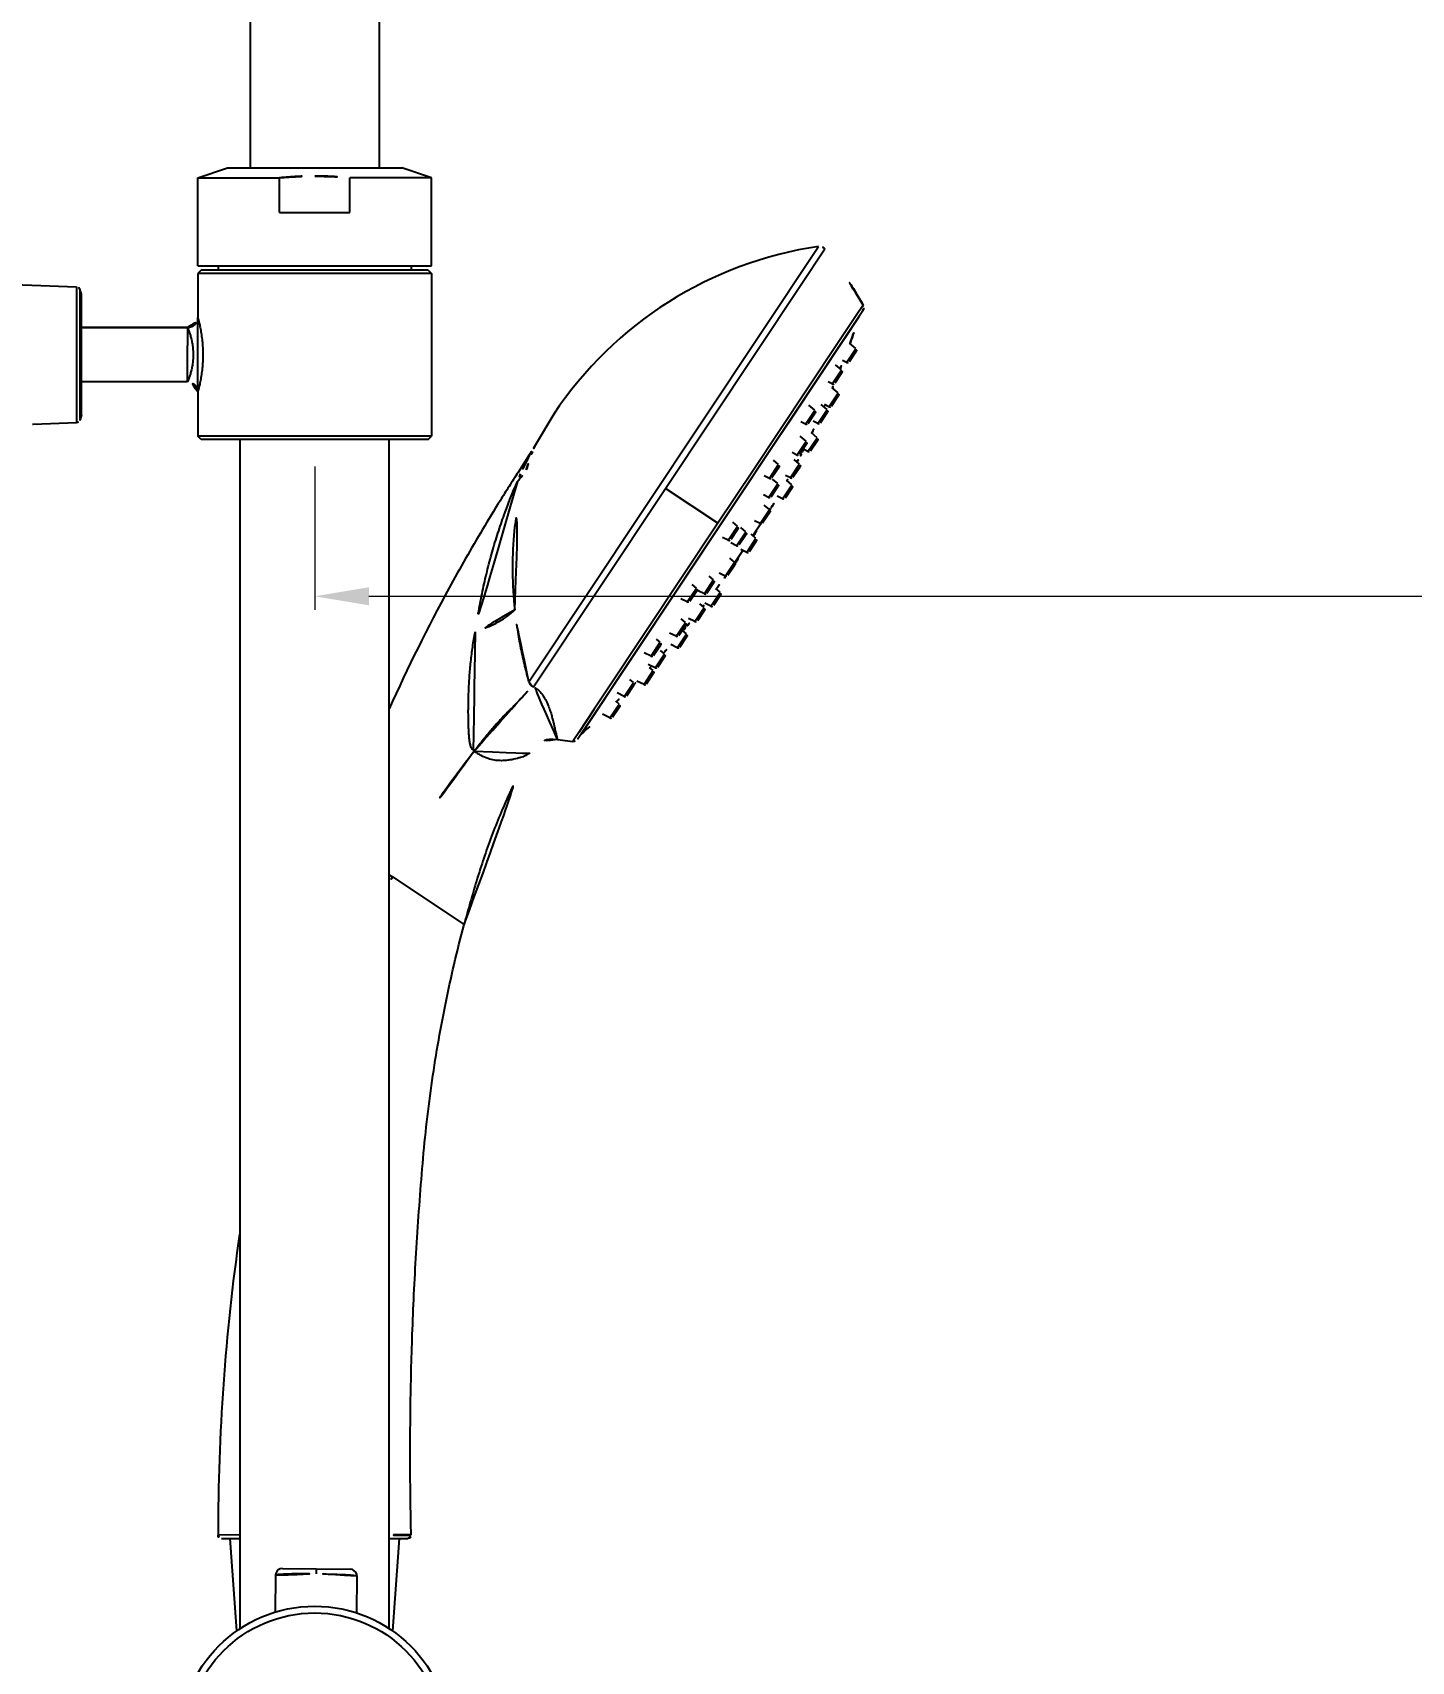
# Model space of a CAD drawing. Extents: x 16296660632 to 16296678915, y -37409619871 to -37409615350.
# Drawn here: x 16296676875.6 to 16296677079.1, y -37409617356.1 to -37409617115.7 of the extents above; entities that cross this region are included whole.
import ezdxf

# ---------------------------------------------------------------- set-up
doc = ezdxf.new("R2010")
doc.units = 0
doc.header["$LTSCALE"] = 10
doc.header["$MEASUREMENT"] = 0
doc.header["$PDMODE"] = 3
doc.header["$PDSIZE"] = -10
doc.layers.get('0').update_dxf_attribs({"linetype": 'CONTINUOUS'})
doc.layers.get('DEFPOINTS').update_dxf_attribs({"linetype": 'CONTINUOUS'})
doc.styles.add('Daelim Dimension', font='')
doc.styles.get('Daelim Dimension').set_extended_font_data('나눔고딕')
doc.dimstyles.new('DEFAULT', dxfattribs={"dimscale": 2, "dimtxt": 2, "dimasz": 2, "dimexe": 0, "dimexo": 2, "dimgap": 1, "dimtad": 1, "dimdec": 1, "dimzin": 9, "dimdsep": 46, "dimtxsty": 'Daelim Dimension', "dimcen": 0.5, "dimclrd": 252, "dimclre": 252, "dimclrt": 3, "dimadec": 1, "dimazin": 0, "dimtfac": 1, "dimtdec": 1, "dimtix": 1, "dimtmove": 0, "dimatfit": 3, "dimfxl": 1, "dimtolj": 1, "dimtzin": 1, "dimlwd": 9, "dimlwe": 9, "dimarcsym": 0})

# ---------------------------------------------------------------- blocks, each defined once
blk = doc.blocks.new('*D1')
at = {"color": 5, "lineweight": 9, "ltscale": 0.5, "transparency": 16777216}
for p, q in [((16296677317.2698, -37409616999.500816), (16296677317.2698, -37409617200.901451)), ((16296676917.2698, -37409617179.750816), (16296676917.2698, -37409617200.901451)), ((16296676925.2698, -37409617198.901451), (16296677309.2698, -37409617198.901451))]:
    blk.add_line(p, q, dxfattribs=at)
at = {"color": 5, "ltscale": 0.5, "transparency": 16777216}
for points in [[(16296676925.2698, -37409617197.568123), (16296676925.2698, -37409617200.234787), (16296676917.2698, -37409617198.901451)], [(16296677309.2698, -37409617197.568123), (16296677309.2698, -37409617200.234787), (16296677317.2698, -37409617198.901451)]]:
    blk.add_solid(points, dxfattribs=at)
at = {"layer": 'DEFPOINTS', "color": 0, "ltscale": 0.5, "transparency": 16777216}
for p in [(16296677317.2698, -37409616995.500816), (16296676917.2698, -37409617175.750816), (16296677317.2698, -37409617198.901451)]:
    blk.add_point(p, dxfattribs=at)
at = {"color": 7, "ltscale": 0.5, "transparency": 16777216, "insert": (16296677117.2698, -37409617186.085999), "char_height": 20, "attachment_point": 5, "style": 'Daelim Dimension'}
blk.add_mtext('\\A1;400', dxfattribs=at)
blk = doc.blocks.new('*D2')
at = {"color": 5, "lineweight": 9, "ltscale": 0.5, "transparency": 16777216}
for p, q in [((16296676833.90573, -37409617163.25082), (16296676764.92757, -37409617163.25082)), ((16296676766.92757, -37409618026.25082), (16296676766.92757, -37409617171.25082)), ((16296676881.67395, -37409618034.25082), (16296676764.92757, -37409618034.25082))]:
    blk.add_line(p, q, dxfattribs=at)
at = {"color": 5, "ltscale": 0.5, "transparency": 16777216}
for points in [[(16296676765.59424, -37409617171.25082), (16296676768.26091, -37409617171.25082), (16296676766.92757, -37409617163.25082)], [(16296676765.59424, -37409618026.25082), (16296676768.26091, -37409618026.25082), (16296676766.92757, -37409618034.25082)]]:
    blk.add_solid(points, dxfattribs=at)
at = {"layer": 'DEFPOINTS', "color": 0, "ltscale": 0.5, "transparency": 16777216}
for p in [(16296676766.92757, -37409617163.25082), (16296676837.90573, -37409617163.25082), (16296676885.67395, -37409618034.25082)]:
    blk.add_point(p, dxfattribs=at)
at = {"color": 7, "ltscale": 0.5, "transparency": 16777216, "insert": (16296676754.0406, -37409617598.75082), "char_height": 20, "attachment_point": 5, "rotation": 90, "style": 'Daelim Dimension'}
blk.add_mtext('\\A1;871', dxfattribs=at)
blk = doc.blocks.new('*D4')
at = {"color": 5, "lineweight": 9, "ltscale": 0.5, "transparency": 16777216}
for p, q in [((16296676942.2698, -37409616887.95082), (16296676764.92757, -37409616887.95082)), ((16296676766.92757, -37409617155.25082), (16296676766.92757, -37409616895.95082)), ((16296676812.38121, -37409617163.25082), (16296676764.92757, -37409617163.25082))]:
    blk.add_line(p, q, dxfattribs=at)
at = {"color": 5, "ltscale": 0.5, "transparency": 16777216}
for points in [[(16296676765.59424, -37409616895.95082), (16296676768.26091, -37409616895.95082), (16296676766.92757, -37409616887.95082)], [(16296676765.59424, -37409617155.25082), (16296676768.26091, -37409617155.25082), (16296676766.92757, -37409617163.25082)]]:
    blk.add_solid(points, dxfattribs=at)
at = {"layer": 'DEFPOINTS', "color": 0, "ltscale": 0.5, "transparency": 16777216}
for p in [(16296676766.92757, -37409616887.95082), (16296676946.2698, -37409616887.95082), (16296676816.38121, -37409617163.25082)]:
    blk.add_point(p, dxfattribs=at)
at = {"color": 7, "ltscale": 0.5, "transparency": 16777216, "insert": (16296676754.06921, -37409617025.60082), "char_height": 20, "attachment_point": 5, "rotation": 90, "style": 'Daelim Dimension'}
blk.add_mtext('\\A1;40~450', dxfattribs=at)
blk = doc.blocks.new('*D9')
at = {"color": 5, "lineweight": 9, "ltscale": 0.5, "transparency": 16777216}
for p, q in [((16296676832.869801, -37409618034.745796), (16296676832.869801, -37409616769.545937)), ((16296677417.2698, -37409616998.900833), (16296677417.2698, -37409616769.545937)), ((16296677409.2698, -37409616771.545937), (16296676840.869801, -37409616771.545937))]:
    blk.add_line(p, q, dxfattribs=at)
at = {"color": 5, "ltscale": 0.5, "transparency": 16777216}
for points in [[(16296676840.869801, -37409616770.212608), (16296676840.869801, -37409616772.87928), (16296676832.869801, -37409616771.545937)], [(16296677409.2698, -37409616770.212608), (16296677409.2698, -37409616772.87928), (16296677417.2698, -37409616771.545937)]]:
    blk.add_solid(points, dxfattribs=at)
at = {"layer": 'DEFPOINTS', "color": 0, "ltscale": 0.5, "transparency": 16777216}
for p in [(16296676832.869801, -37409616771.545937), (16296677417.2698, -37409617002.900833), (16296676832.869801, -37409618038.745796)]:
    blk.add_point(p, dxfattribs=at)
at = {"color": 7, "ltscale": 0.5, "transparency": 16777216, "insert": (16296677125.069799, -37409616758.658974), "char_height": 20, "attachment_point": 5, "style": 'Daelim Dimension'}
blk.add_mtext('\\A1;584', dxfattribs=at)

msp = doc.modelspace()

# ---------------------------------------------------------------- linework, layer by layer
at = {"ltscale": 0.5}
for p, q in [((16296676907.7698, -37409616916.950821), (16296676907.7698, -37409617135.650833)), ((16296676926.7698, -37409616916.950821), (16296676926.7698, -37409617135.650833)), ((16296676900.0198, -37409617137.150833), (16296676904.4198, -37409617135.650833)), ((16296676904.4198, -37409617135.650833), (16296676930.119801, -37409617135.650833)), ((16296676934.5198, -37409617137.150833), (16296676930.119801, -37409617135.650833)), ((16296676900.0198, -37409617150.150833), (16296676900.0198, -37409617137.150833)), ((16296676900.0198, -37409617137.150833), (16296676912.077499, -37409617137.150833)), ((16296676912.077499, -37409617142.250816), (16296676912.077499, -37409617137.150833)), ((16296676922.462099, -37409617142.250816), (16296676922.462099, -37409617137.150833)), ((16296676934.5198, -37409617137.150833), (16296676922.462099, -37409617137.150833)), ((16296676934.5198, -37409617150.150833), (16296676934.5198, -37409617137.150833)), ((16296676912.077499, -37409617142.250816), (16296676922.462099, -37409617142.250816)), ((16296676948.86705, -37409617211.543747), (16296676991.63238, -37409617147.280029)), ((16296676988.976641, -37409617153.013367), (16296676992.552931, -37409617147.638947)), ((16296676900.5198, -37409617150.750816), (16296676900.0198, -37409617151.250816)), ((16296676900.01984, -37409617150.150833), (16296676934.51976, -37409617150.150833)), ((16296676934.0198, -37409617150.750816), (16296676900.5198, -37409617150.750816)), ((16296676903.0198, -37409617150.150833), (16296676903.0198, -37409617150.750816)), ((16296676931.5198, -37409617150.150833), (16296676931.5198, -37409617150.750816)), ((16296676934.0198, -37409617150.750816), (16296676934.5198, -37409617151.250816)), ((16296676842.659781, -37409617151.846558), (16296676882.141821, -37409617153.225304)), ((16296676882.141821, -37409617153.225304), (16296676882.141821, -37409617173.276337)), ((16296676882.59421, -37409617153.553993), (16296676882.59421, -37409617172.947662)), ((16296676882.86969, -37409617154.310822), (16296676882.59421, -37409617153.553993)), ((16296676900.0198, -37409617151.250816), (16296676900.0198, -37409617157.750816)), ((16296676900.0198, -37409617151.250816), (16296676900.0198, -37409617157.750816)), ((16296676934.5198, -37409617151.250816), (16296676900.0198, -37409617151.250816)), ((16296676934.5198, -37409617151.250816), (16296676934.5198, -37409617175.250816)), ((16296676934.5198, -37409617151.250816), (16296676934.5198, -37409617175.250816)), ((16296676969.032869, -37409617182.982933), (16296676988.976641, -37409617153.013367)), ((16296676882.86969, -37409617172.19059), (16296676882.86969, -37409617154.311058)), ((16296676998.18959, -37409617155.946991), (16296676998.036489, -37409617156.177078)), ((16296676956.062281, -37409617219.988579), (16296676998.159081, -37409617156.729156)), ((16296676997.565069, -37409617156.885551), (16296676994.92799, -37409617160.848518)), ((16296676995.472891, -37409617160.800774), (16296676997.492399, -37409617157.766006)), ((16296676997.492399, -37409617157.766006), (16296676997.66893, -37409617157.50071)), ((16296676998.036489, -37409617156.177078), (16296676997.565069, -37409617156.885551)), ((16296676898.5198, -37409617159.250816), (16296676882.86969, -37409617159.250816)), ((16296676882.86969, -37409617159.250816), (16296676898.5198, -37409617159.250816)), ((16296676987.650249, -37409617172.555923), (16296676995.42894, -37409617160.866821)), ((16296676994.92799, -37409617160.848518), (16296676989.85232, -37409617168.475952)), ((16296676995.42894, -37409617160.866821), (16296676995.472891, -37409617160.800774)), ((16296676995.75371, -37409617164.394676), (16296676997.12211, -37409617162.338364)), ((16296676997.17646, -37409617162.732208), (16296676996.137991, -37409617164.292732)), ((16296676997.12211, -37409617162.338364), (16296676996.19479, -37409617161.542374)), ((16296676996.24481, -37409617161.584862), (16296676996.263769, -37409617161.533043)), ((16296676993.647909, -37409617167.55909), (16296676995.01631, -37409617165.502777)), ((16296676995.01631, -37409617165.502777), (16296676994.116329, -37409617164.73024)), ((16296676995.75371, -37409617164.394676), (16296676995.171129, -37409617164.102409)), ((16296676995.25676, -37409617164.203003), (16296676995.276251, -37409617164.152847)), ((16296676898.5198, -37409617167.250816), (16296676882.86969, -37409617167.250816)), ((16296676993.647909, -37409617167.55909), (16296676993.036011, -37409617167.252113)), ((16296676993.863319, -37409617167.651062), (16296676993.88772, -37409617167.592888)), ((16296676995.07066, -37409617165.896606), (16296676994.03219, -37409617167.457153)), ((16296676900.0198, -37409617168.750816), (16296676900.0198, -37409617175.250816)), ((16296676900.0198, -37409617168.750816), (16296676900.0198, -37409617175.250816)), ((16296676989.85232, -37409617168.475952), (16296676981.95495, -37409617180.343239)), ((16296676993.14208, -37409617170.937279), (16296676994.510481, -37409617168.880966)), ((16296676993.52636, -37409617170.835327), (16296676994.564831, -37409617169.274818)), ((16296676994.510481, -37409617168.880966), (16296676993.63187, -37409617168.126778)), ((16296676882.86969, -37409617172.190826), (16296676882.59421, -37409617172.947662)), ((16296676952.551559, -37409617172.015694), (16296676949.69581, -37409617176.80043)), ((16296676985.50285, -37409617175.782761), (16296676987.650249, -37409617172.555923)), ((16296676989.69031, -37409617173.506233), (16296676991.05871, -37409617171.449921)), ((16296676990.074579, -37409617173.404289), (16296676991.11306, -37409617171.843758)), ((16296676991.05871, -37409617171.449921), (16296676990.162331, -37409617170.680481)), ((16296676991.496929, -37409617173.409477), (16296676992.86533, -37409617171.353157)), ((16296676991.88121, -37409617173.307533), (16296676992.91968, -37409617171.747009)), ((16296676992.86533, -37409617171.353157), (16296676992.00778, -37409617170.617058)), ((16296676993.14208, -37409617170.937279), (16296676992.502029, -37409617170.616173)), ((16296676875.646999, -37409617173.484497), (16296676875.72484, -37409617173.500427)), ((16296676875.72484, -37409617173.500427), (16296676882.141821, -37409617173.276337)), ((16296676989.69031, -37409617173.506233), (16296676989.02298, -37409617173.171448)), ((16296676991.40567, -37409617175.503616), (16296676990.577351, -37409617174.792603)), ((16296676991.496929, -37409617173.409477), (16296676990.83392, -37409617173.076859)), ((16296676900.5198, -37409617175.750816), (16296676900.0198, -37409617175.250816)), ((16296676934.5198, -37409617175.250816), (16296676900.0198, -37409617175.250816)), ((16296676934.0198, -37409617175.750816), (16296676900.5198, -37409617175.750816)), ((16296676906.2698, -37409617351.248993), (16296676906.2698, -37409617175.750816)), ((16296676928.2698, -37409617351.284203), (16296676928.2698, -37409617175.750816)), ((16296676934.0198, -37409617175.750816), (16296676934.5198, -37409617175.250816)), ((16296676956.58482, -37409617219.238411), (16296676985.50285, -37409617175.782761)), ((16296676988.40505, -37409617178.055679), (16296676989.773451, -37409617175.999367)), ((16296676988.78933, -37409617177.953743), (16296676989.827801, -37409617176.393219)), ((16296676989.773451, -37409617175.999367), (16296676988.926201, -37409617175.272102)), ((16296676989.21048, -37409617177.625702), (16296676989.28352, -37409617177.483704)), ((16296676989.28352, -37409617177.483704), (16296676989.414591, -37409617177.227867)), ((16296676990.03727, -37409617177.559937), (16296676989.338261, -37409617177.209251)), ((16296676990.03727, -37409617177.559937), (16296676991.40567, -37409617175.503616)), ((16296676990.421551, -37409617177.457993), (16296676991.460011, -37409617175.897476)), ((16296676947.80114, -37409617179.82682), (16296676947.290831, -37409617180.613319)), ((16296676948.98847, -37409617178.000412), (16296676947.80114, -37409617179.82682)), ((16296676984.35824, -37409617181.518799), (16296676985.726641, -37409617179.462486)), ((16296676985.780991, -37409617179.856323), (16296676984.742519, -37409617181.416847)), ((16296676985.726641, -37409617179.462486), (16296676984.946131, -37409617178.792503)), ((16296676987.456301, -37409617181.4384), (16296676988.824699, -37409617179.38208)), ((16296676988.40505, -37409617178.055679), (16296676987.698549, -37409617177.701241)), ((16296676987.84057, -37409617181.336449), (16296676988.879049, -37409617179.775917)), ((16296676988.824699, -37409617179.38208), (16296676988.02866, -37409617178.698776)), ((16296676988.900721, -37409617178.223557), (16296676988.987989, -37409617178.055832)), ((16296676981.95495, -37409617180.343239), (16296676976.77137, -37409617188.132652)), ((16296676984.35824, -37409617181.518799), (16296676983.616211, -37409617181.14653)), ((16296676984.23937, -37409617184.315498), (16296676985.607771, -37409617182.259193)), ((16296676985.607771, -37409617182.259193), (16296676984.841909, -37409617181.601784)), ((16296676987.456301, -37409617181.4384), (16296676986.72109, -37409617181.069557)), ((16296676987.65576, -37409617182.449959), (16296676986.88084, -37409617181.784782)), ((16296676949.547029, -37409617212.265747), (16296676969.03244, -37409617182.983559)), ((16296676976.77137, -37409617188.132652), (16296676969.032869, -37409617182.982933)), ((16296676984.23937, -37409617184.315498), (16296676983.47381, -37409617183.931427)), ((16296676984.62365, -37409617184.213547), (16296676985.662121, -37409617182.65303)), ((16296676986.287359, -37409617184.506271), (16296676985.525709, -37409617184.124161)), ((16296676986.287359, -37409617184.506271), (16296676987.65576, -37409617182.449959)), ((16296676987.71011, -37409617182.843803), (16296676986.671631, -37409617184.404327)), ((16296676982.98592, -37409617188.15609), (16296676984.354321, -37409617186.099777)), ((16296676983.370199, -37409617188.054153), (16296676984.40867, -37409617186.493622)), ((16296676984.354321, -37409617186.099777), (16296676983.613621, -37409617185.463966)), ((16296676984.408279, -37409617186.166451), (16296676984.594589, -37409617185.886482)), ((16296676984.624399, -37409617185.84137), (16296676984.594589, -37409617185.886482)), ((16296676976.770981, -37409617188.133232), (16296676966.247801, -37409617203.94664)), ((16296676978.29484, -37409617190.630348), (16296676979.66324, -37409617188.574043)), ((16296676979.71759, -37409617188.967873), (16296676978.679119, -37409617190.528397)), ((16296676979.66324, -37409617188.574043), (16296676978.95845, -37409617187.969063)), ((16296676979.50234, -37409617191.433899), (16296676980.870741, -37409617189.377586)), ((16296676980.870741, -37409617189.377586), (16296676980.163389, -37409617188.770401)), ((16296676981.885349, -37409617189.957703), (16296676983.05407, -37409617188.201447)), ((16296676983.089621, -37409617188.186348), (16296676981.901581, -37409617189.971626)), ((16296676982.98592, -37409617188.15609), (16296676982.187389, -37409617187.755478)), ((16296676983.068069, -37409617188.180061), (16296676983.053909, -37409617188.201332)), ((16296676978.29484, -37409617190.630348), (16296676977.46571, -37409617190.214394)), ((16296676979.50234, -37409617191.433899), (16296676978.66881, -37409617191.015717)), ((16296676980.925091, -37409617189.771423), (16296676979.88662, -37409617191.331947)), ((16296676981.009741, -37409617192.437019), (16296676980.17318, -37409617192.017326)), ((16296676981.009741, -37409617192.437019), (16296676982.378139, -37409617190.380707)), ((16296676982.432489, -37409617190.774544), (16296676981.39402, -37409617192.335083)), ((16296676982.378139, -37409617190.380707), (16296676981.64916, -37409617189.754959)), ((16296676977.823971, -37409617195.91301), (16296676979.192381, -37409617193.856697)), ((16296676978.20825, -37409617195.811073), (16296676979.246719, -37409617194.250549)), ((16296676979.192381, -37409617193.856697), (16296676978.514561, -37409617193.274872)), ((16296676979.260361, -37409617193.901939), (16296676979.246201, -37409617193.92321)), ((16296676980.44837, -37409617192.155388), (16296676979.26033, -37409617193.940666)), ((16296676979.26053, -37409617193.902046), (16296676980.429251, -37409617192.145798)), ((16296676974.76531, -37409617198.552299), (16296676976.133711, -37409617196.495987)), ((16296676976.133711, -37409617196.495987), (16296676975.483971, -37409617195.938263)), ((16296676977.823971, -37409617195.91301), (16296676976.951349, -37409617195.475227)), ((16296676977.89196, -37409617195.958252), (16296676977.68985, -37409617196.261993)), ((16296676977.720011, -37409617196.21701), (16296676977.906321, -37409617195.937042)), ((16296676977.906111, -37409617195.936981), (16296676977.89809, -37409617195.949043)), ((16296676972.23144, -37409617199.741913), (16296676973.59984, -37409617197.685593)), ((16296676972.615721, -37409617199.639961), (16296676973.654181, -37409617198.079437)), ((16296676973.59984, -37409617197.685593), (16296676972.969469, -37409617197.144493)), ((16296676974.76531, -37409617198.552299), (16296676973.86293, -37409617198.099586)), ((16296676975.14959, -37409617198.450363), (16296676976.188061, -37409617196.889832)), ((16296676975.732121, -37409617200.36776), (16296676977.100519, -37409617198.311447)), ((16296676977.154869, -37409617198.705292), (16296676976.1164, -37409617200.265823)), ((16296676977.100519, -37409617198.311447), (16296676976.45365, -37409617197.756187)), ((16296676972.23144, -37409617199.741913), (16296676971.311291, -37409617199.280281)), ((16296676973.3536, -37409617202.630707), (16296676974.722, -37409617200.574387)), ((16296676974.77635, -37409617200.968231), (16296676973.737881, -37409617202.528763)), ((16296676974.722, -37409617200.574387), (16296676974.09823, -37409617200.038963)), ((16296676975.732121, -37409617200.36776), (16296676974.81958, -37409617199.909958)), ((16296676966.247801, -37409617203.94664), (16296676960.176149, -37409617213.070717)), ((16296676970.59963, -37409617204.812119), (16296676971.968031, -37409617202.755814)), ((16296676970.98391, -37409617204.710167), (16296676972.022381, -37409617203.149651)), ((16296676971.968031, -37409617202.755814), (16296676971.36828, -37409617202.240982)), ((16296676972.14102, -37409617204.45285), (16296676971.54755, -37409617203.94342)), ((16296676971.59404, -37409617204.006981), (16296676971.779329, -37409617203.787376)), ((16296676971.779329, -37409617203.787376), (16296676971.88205, -37409617203.665253)), ((16296676972.19277, -37409617203.294083), (16296676972.313551, -37409617203.149094)), ((16296676973.3536, -37409617202.630707), (16296676972.41573, -37409617202.160187)), ((16296676966.89937, -37409617207.754471), (16296676968.267771, -37409617205.698158)), ((16296676967.283649, -37409617207.652527), (16296676968.322121, -37409617206.092003)), ((16296676968.267771, -37409617205.698158), (16296676967.701599, -37409617205.212173)), ((16296676970.59963, -37409617204.812119), (16296676969.63578, -37409617204.328568)), ((16296676970.772619, -37409617206.509163), (16296676969.79697, -37409617206.019699)), ((16296676970.772619, -37409617206.509163), (16296676972.14102, -37409617204.45285)), ((16296676971.1569, -37409617206.407219), (16296676972.19537, -37409617204.846703)), ((16296676966.89937, -37409617207.754471), (16296676965.89917, -37409617207.252678)), ((16296676967.50775, -37409617209.458321), (16296676968.87615, -37409617207.402008)), ((16296676967.892031, -37409617209.356377), (16296676968.9305, -37409617207.79586)), ((16296676968.87615, -37409617207.402008), (16296676968.31362, -37409617206.919144)), ((16296676964.31016, -37409617211.645302), (16296676963.791059, -37409617211.199707)), ((16296676965.862591, -37409617211.930519), (16296676967.231001, -37409617209.874207)), ((16296676966.24687, -37409617211.828583), (16296676967.285339, -37409617210.268051)), ((16296676967.50775, -37409617209.458321), (16296676966.49741, -37409617208.951447)), ((16296676967.231001, -37409617209.874207), (16296676966.68755, -37409617209.407707)), ((16296676966.74053, -37409617209.453941), (16296676966.9576, -37409617209.222191)), ((16296676966.9576, -37409617209.222191), (16296676966.98074, -37409617209.197418)), ((16296676960.176149, -37409617213.070717), (16296676958.529791, -37409617215.544487)), ((16296676962.941759, -37409617213.701607), (16296676961.88121, -37409617213.169548)), ((16296676962.941759, -37409617213.701607), (16296676964.31016, -37409617211.645302)), ((16296676963.32604, -37409617213.59967), (16296676964.36451, -37409617212.039146)), ((16296676964.43376, -37409617211.853638), (16296676964.47578, -37409617211.810944)), ((16296676965.862591, -37409617211.930519), (16296676964.82777, -37409617211.411362)), ((16296676958.529791, -37409617215.544487), (16296676956.22904, -37409617219.001762)), ((16296676960.83596, -37409617216.86602), (16296676962.204359, -37409617214.809708)), ((16296676961.22024, -37409617216.764076), (16296676962.258711, -37409617215.20356)), ((16296676962.204359, -37409617214.809708), (16296676961.710079, -37409617214.385422)), ((16296676961.797951, -37409617214.46167), (16296676961.839359, -37409617214.421753)), ((16296676960.83596, -37409617216.86602), (16296676959.74309, -37409617216.317741)), ((16296676953.091789, -37409617220.016228), (16296676955.35256, -37409617220.318764)), ((16296676955.50568, -37409617220.088692), (16296676955.352551, -37409617220.318764)), ((16296676956.22904, -37409617219.001762), (16296676955.50568, -37409617220.088692)), ((16296676928.269421, -37409617239.998657), (16296676928.74151, -37409617240.31282)), ((16296676928.741989, -37409617240.313164), (16296676939.32214, -37409617247.353859)), ((16296676906.217369, -37409617337.43721), (16296676903.01885, -37409617337.451073)), ((16296676903.51885, -37409617337.950821), (16296676906.2698, -37409617337.950821)), ((16296676905.76963, -37409617351.589478), (16296676904.819799, -37409617337.950821)), ((16296676928.2698, -37409617337.950821), (16296676931.007481, -37409617337.950821)), ((16296676929.719801, -37409617337.950821), (16296676928.76948, -37409617351.596413)), ((16296676911.501169, -37409617343.390007), (16296676911.45005, -37409617348.810303)), ((16296676912.51165, -37409617342.39946), (16296676922.50901, -37409617342.493752)), ((16296676917.51033, -37409617342.446609), (16296676917.50349, -37409617343.171783)), ((16296676923.500629, -37409617343.503197), (16296676923.449471, -37409617348.928581))]:
    msp.add_line(p, q, dxfattribs=at)
for points in [[(16296676912.510571, -37409617342.399452), (16296676912.187901, -37409617342.449738), (16296676911.898911, -37409617342.601089), (16296676911.673929, -37409617342.837517), (16296676911.53705, -37409617343.133842), (16296676911.50119, -37409617343.389977)], [(16296676923.50061, -37409617343.503143), (16296676923.469589, -37409617343.246384), (16296676923.33832, -37409617342.947533), (16296676923.11784, -37409617342.706886), (16296676922.831751, -37409617342.550117), (16296676922.51009, -37409617342.493759)]]:
    msp.add_lwpolyline(points, dxfattribs=at)
for radius in [20, 19]:
    msp.add_circle((16296676917.2698, -37409617367.950821), radius, dxfattribs=at)
for centre, radius, start, end in [((16296676999.83602, -37409617203.48175), 56.797297, 98.30469666, 146.35757923), ((16296676991.776819, -37409617148.269539), 1, 39.08935833, 98.30469666), ((16296676947.296551, -37409617184.409683), 58.311465, 29.21666664, 39.09379527), ((16296676882.124371, -37409617153.724998), 0.5, 20.00080887, 88.00003995), ((16296676997.53504, -37409617156.313141), 0.75, 326.35757923, 29.21666664), ((16296676898.51981, -37409617157.750847), 1.499993, 269.99945358, 0.00087426), ((16296676864.28582, -37409617113.281021), 140.522009, 339.9172897, 341.65839321), ((16296676997.384159, -37409617157.406349), 0.3, 341.65839321, 350.58469487), ((16296676996.92671, -37409617162.566002), 0.3, 326.35757923, 49.35763325), ((16296676864.29154, -37409617113.28289), 140.516003, 338.26210868, 338.75350068), ((16296676994.82091, -37409617165.730423), 0.3, 326.35757923, 49.35763325), ((16296676995.888229, -37409617164.126534), 0.3, 243.35763184, 326.35757923), ((16296676898.51981, -37409617168.750801), 1.499994, 359.99912574, 90.00043713), ((16296676993.782431, -37409617167.290939), 0.3, 243.35763184, 326.35757923), ((16296676864.28898, -37409617113.281631), 140.518842, 337.02084363, 337.23716734), ((16296676994.315081, -37409617169.108597), 0.3, 326.35757923, 49.35763325), ((16296676990.86331, -37409617171.677559), 0.3, 326.35757923, 49.35763325), ((16296676864.30781, -37409617113.28997), 140.498249, 335.76135213, 335.90555694), ((16296676992.66993, -37409617171.580803), 0.3, 326.35757923, 49.35763325), ((16296676993.276609, -37409617170.669144), 0.3, 243.35763184, 326.35757923), ((16296676882.124371, -37409617172.776649), 0.5, 271.99996005, 339.99919113), ((16296676989.824829, -37409617173.238083), 0.3, 243.35763184, 326.35757923), ((16296676864.29084, -37409617113.282257), 140.516887, 334.02681016, 334.70080934), ((16296676991.631451, -37409617173.141327), 0.3, 243.35763184, 326.35757923), ((16296676935.600731, -37409617169.305298), 15.964918, 326.96033125, 331.95271247), ((16296676935.54674, -37409617169.269333), 16.02853, 326.99421975, 331.97500623), ((16296676986.308729, -37409617191.438164), 39.430656, 159.37836464, 160.89909631), ((16296676991.045071, -37409617193.254631), 44.503288, 158.31714435, 159.33724277), ((16296676989.578051, -37409617176.227013), 0.3, 326.35757923, 49.35763325), ((16296676990.171789, -37409617177.291786), 0.3, 243.35763184, 326.35757923), ((16296676991.21027, -37409617175.731262), 0.3, 326.35757923, 49.35763325), ((16296676985.53124, -37409617179.690117), 0.3, 326.35757923, 49.35763325), ((16296676988.539579, -37409617177.787537), 0.3, 243.35763184, 326.35757923), ((16296676864.29529, -37409617113.284393), 140.51195, 332.08544631, 332.4734748), ((16296676988.629299, -37409617179.609718), 0.3, 326.35757923, 49.35763325), ((16296676864.290529, -37409617113.281914), 140.517319, 332.55041282, 332.74778042), ((16296677009.25572, -37409617208.199249), 67.395502, 156.0511369, 157.06834086), ((16296676984.492769, -37409617181.250648), 0.3, 243.35763184, 326.35757923), ((16296676985.412371, -37409617182.486816), 0.3, 326.35757923, 49.35763325), ((16296676864.288191, -37409617113.280411), 140.520095, 330.79791803, 331.04100067), ((16296676987.59082, -37409617181.17025), 0.3, 243.35763184, 326.35757923), ((16296676984.373899, -37409617184.047348), 0.3, 243.35763184, 326.35757923), ((16296676864.292931, -37409617113.282967), 140.514705, 328.91072889, 329.70320832), ((16296676986.421881, -37409617184.238121), 0.3, 243.35763184, 326.35757923), ((16296676987.46036, -37409617182.677597), 0.3, 326.35757923, 49.35763325), ((16296676984.15892, -37409617186.327423), 0.3, 326.35757923, 49.35763325), ((16296676979.46784, -37409617188.801666), 0.3, 326.35757923, 49.35763325), ((16296676980.675341, -37409617189.605217), 0.3, 326.35757923, 49.35763325), ((16296676864.29504, -37409617113.284233), 140.51225, 326.88728101, 327.78926737), ((16296676983.120449, -37409617187.887939), 0.3, 243.35763184, 326.35757923), ((16296676978.429359, -37409617190.362213), 0.3, 243.35763184, 326.35757923), ((16296676979.636869, -37409617191.165749), 0.3, 243.35763184, 326.35757923), ((16296676982.182739, -37409617190.608337), 0.3, 326.35757923, 49.35763325), ((16296676978.996969, -37409617194.084343), 0.3, 326.35757923, 49.35763325), ((16296676864.29504, -37409617113.284233), 140.51225, 324.92622267, 325.82818472), ((16296676981.14426, -37409617192.168869), 0.3, 243.35763184, 326.35757923), ((16296676975.938311, -37409617196.723633), 0.3, 326.35757923, 49.35763325), ((16296676864.29336, -37409617113.28299), 140.514336, 323.01212039, 323.80476637), ((16296676977.9585, -37409617195.644867), 0.3, 243.35763184, 326.35757923), ((16296676973.40444, -37409617197.913223), 0.3, 326.35757923, 49.35763325), ((16296676974.89983, -37409617198.284157), 0.3, 243.35763184, 326.35757923), ((16296676976.905121, -37409617198.539093), 0.3, 326.35757923, 49.35763325), ((16296676972.365959, -37409617199.473747), 0.3, 243.35763184, 326.35757923), ((16296676864.298149, -37409617113.286659), 140.508305, 321.67532392, 321.91850324), ((16296676974.5266, -37409617200.802017), 0.3, 326.35757923, 49.35763325), ((16296676975.86664, -37409617200.099617), 0.3, 243.35763184, 326.35757923), ((16296676864.29397, -37409617113.283302), 140.513667, 319.96718017, 320.16452753), ((16296676971.772631, -37409617202.983437), 0.3, 326.35757923, 49.35763325), ((16296676864.298679, -37409617113.287216), 140.507539, 320.24168087, 320.62738139), ((16296676973.488119, -37409617202.362556), 0.3, 243.35763184, 326.35757923), ((16296676968.072371, -37409617205.925789), 0.3, 326.35757923, 49.35763325), ((16296676864.2922, -37409617113.281693), 140.516056, 318.01425776, 318.68885863), ((16296676970.734159, -37409617204.543968), 0.3, 243.35763184, 326.35757923), ((16296676970.90715, -37409617206.24102), 0.3, 243.35763184, 326.35757923), ((16296676971.94562, -37409617204.680489), 0.3, 326.35757923, 49.35763325), ((16296676967.03389, -37409617207.48632), 0.3, 243.35763184, 326.35757923), ((16296676968.68075, -37409617207.629646), 0.3, 326.35757923, 49.35763325), ((16296676967.035589, -37409617210.101837), 0.3, 326.35757923, 49.35763325), ((16296676967.642281, -37409617209.190178), 0.3, 243.35763184, 326.35757923), ((16296676864.2985, -37409617113.287804), 140.507276, 313.96376761, 314.45389055), ((16296676963.07629, -37409617213.433456), 0.3, 243.35763184, 326.35757923), ((16296676964.114759, -37409617211.872932), 0.3, 326.35757923, 49.35763325), ((16296676864.29701, -37409617113.286118), 140.509526, 315.47694636, 315.69687951), ((16296676965.99712, -37409617211.662369), 0.3, 243.35763184, 326.35757923), ((16296676962.008961, -37409617215.037354), 0.3, 326.35757923, 49.35763325), ((16296676864.289021, -37409617113.277496), 140.521277, 311.05688461, 312.81893369), ((16296676960.97049, -37409617216.597878), 0.3, 243.35763184, 326.35757923), ((16296676952.483971, -37409617223.969643), 3.999998, 81.25957069, 151.52439614), ((16296676955.43754, -37409617219.573593), 0.75, 263.49868415, 326.35757923), ((16296676956.38769, -37409617219.012268), 0.3, 302.13062895, 311.05688461), ((16296677037.486679, -37409617297.801247), 123.006699, 141.82394834, 152.1368228), ((16296677037.554581, -37409617297.856087), 123.090841, 152.12895408, 152.61243872), ((16296677211.95756, -37409617337.137253), 308.938868, 171.79146378, 180.05813855), ((16296676903.51885, -37409617337.450821), 0.5, 180.02797645, 269.99978143), ((16296676931.007481, -37409617337.450821), 0.5, 270, 1.3447408)]:
    msp.add_arc(centre, radius, start, end, dxfattribs=at)
for points, knots in [([(16296676912.077499, -37409617137.150833), (16296676912.93984, -37409617137.062332), (16296676914.6689, -37409617136.925179), (16296676916.402941, -37409617136.878098), (16296676917.2698, -37409617136.878098)], [0, 0, 0, 0, 0.5000024148, 1, 1, 1, 1]), ([(16296676917.2698, -37409617136.878098), (16296676918.13666, -37409617136.878098), (16296676919.870701, -37409617136.925179), (16296676921.59976, -37409617137.062332), (16296676922.462099, -37409617137.150833)], [0, 0, 0, 0, 0.4999976138, 1, 1, 1, 1]), ([(16296676900.0198, -37409617168.750816), (16296676900.025261, -37409617168.730087), (16296676900.029961, -37409617168.713814), (16296676900.038549, -37409617168.680634), (16296676900.052071, -37409617168.630257), (16296676900.068979, -37409617168.565887), (16296676900.098301, -37409617168.453201), (16296676900.14212, -37409617168.28035), (16296676900.20155, -37409617168.036591), (16296676900.26845, -37409617167.747276), (16296676900.340139, -37409617167.416496), (16296676900.41379, -37409617167.048424), (16296676900.48661, -37409617166.647118), (16296676900.58156, -37409617166.058449), (16296676900.68224, -37409617165.269592), (16296676900.760441, -37409617164.277397), (16296676900.7878, -37409617163.250816), (16296676900.760441, -37409617162.224243), (16296676900.68224, -37409617161.232063), (16296676900.58156, -37409617160.443199), (16296676900.48661, -37409617159.85453), (16296676900.41379, -37409617159.453232), (16296676900.340139, -37409617159.085136), (16296676900.26845, -37409617158.754372), (16296676900.20155, -37409617158.465057), (16296676900.14212, -37409617158.221298), (16296676900.098301, -37409617158.048447), (16296676900.068979, -37409617157.93576), (16296676900.052071, -37409617157.871391), (16296676900.038549, -37409617157.821007), (16296676900.029961, -37409617157.787842), (16296676900.025261, -37409617157.771561), (16296676900.0198, -37409617157.750816)], [0, 0, 0, 0, 0.001187867, 0.0045663745, 0.0092702543, 0.015278171, 0.0225516589, 0.0407320669, 0.0634650629, 0.0903482799, 0.1209705509, 0.1549175404, 0.191781449, 0.2311733258, 0.3160349761, 0.4065941268, 0.5000000558, 0.5934059154, 0.6839649722, 0.7688266377, 0.80821853, 0.8450824467, 0.8790294328, 0.9096516987, 0.936534923, 0.9592679308, 0.9774483475, 0.9847218349, 0.9907297411, 0.9954336096, 0.9988121249, 1, 1, 1, 1]), ([(16296676898.5198, -37409617167.250816), (16296676898.53109, -37409617167.22303), (16296676898.53879, -37409617167.203407), (16296676898.552389, -37409617167.169357), (16296676898.569559, -37409617167.125732), (16296676898.590219, -37409617167.072746), (16296676898.61409, -37409617167.010597), (16296676898.65205, -37409617166.910149), (16296676898.705879, -37409617166.763443), (16296676898.77589, -37409617166.562897), (16296676898.85191, -37409617166.331459), (16296676898.93115, -37409617166.07119), (16296676899.01075, -37409617165.784264), (16296676899.1166, -37409617165.35672), (16296676899.23163, -37409617164.773857), (16296676899.32304, -37409617164.029457), (16296676899.35552, -37409617163.250816), (16296676899.32304, -37409617162.472183), (16296676899.23163, -37409617161.727783), (16296676899.1166, -37409617161.144928), (16296676899.01075, -37409617160.717377), (16296676898.93115, -37409617160.430458), (16296676898.85191, -37409617160.170189), (16296676898.77589, -37409617159.938751), (16296676898.705879, -37409617159.738197), (16296676898.65205, -37409617159.591499), (16296676898.61409, -37409617159.491051), (16296676898.590219, -37409617159.428886), (16296676898.569559, -37409617159.375923), (16296676898.552389, -37409617159.332283), (16296676898.53879, -37409617159.298241), (16296676898.53109, -37409617159.278618), (16296676898.5198, -37409617159.250816)], [0, 0, 0, 0, 0.0032244836, 0.0077168405, 0.013461257, 0.0204274372, 0.0285819214, 0.0378914163, 0.0598309866, 0.0859214466, 0.1158286149, 0.1492130977, 0.1857405675, 0.2250751061, 0.3108134981, 0.4035583233, 0.5000000722, 0.5964417396, 0.6891864461, 0.7749248643, 0.8142594194, 0.8507868947, 0.8841713722, 0.9140785372, 0.9401690069, 0.9621085877, 0.9714180859, 0.9795725721, 0.9865387498, 0.9922831556, 0.9967755065, 1, 1, 1, 1]), ([(16296676949.690701, -37409617176.812042), (16296676949.69125, -37409617176.810677), (16296676949.692921, -37409617176.806793), (16296676949.694521, -37409617176.802856), (16296676949.69581, -37409617176.80043)], [0, 0, 0, 0, 0.3478050064, 1, 1, 1, 1]), ([(16296676948.984079, -37409617178.00972), (16296676948.96706, -37409617178.047401), (16296676948.91124, -37409617178.158302), (16296676948.809219, -37409617178.373253), (16296676948.664721, -37409617178.674332), (16296676948.420321, -37409617179.187172), (16296676948.07943, -37409617179.915329), (16296676947.804119, -37409617180.522476), (16296676947.66234, -37409617180.842171)], [0, 0, 0, 0, 0.0396851987, 0.1191179137, 0.2283651684, 0.3602071968, 0.6643542673, 1, 1, 1, 1]), ([(16296676948.49568, -37409617180.250977), (16296676948.541719, -37409617180.097954), (16296676948.717779, -37409617179.523338), (16296676948.904631, -37409617178.952003), (16296676949.049, -37409617178.535103)], [0, 0, 0, 0, 0.2658913272, 1, 1, 1, 1]), ([(16296676948.988529, -37409617178.00045), (16296676948.9883, -37409617178.000816), (16296676948.986691, -37409617178.003853), (16296676948.985331, -37409617178.007004), (16296676948.984079, -37409617178.00972)], [0, 0, 0, 0, 0.1267081101, 1, 1, 1, 1]), ([(16296676947.290831, -37409617180.613319), (16296676946.84091, -37409617181.307716), (16296676945.94449, -37409617182.698982), (16296676944.18207, -37409617185.501427), (16296676941.165661, -37409617190.448227), (16296676935.413679, -37409617200.525627), (16296676930.983259, -37409617209.444572), (16296676928.26148, -37409617215.496078)], [0, 0, 0, 0, 0.0624162792, 0.1248474255, 0.2497306824, 0.4994538922, 1, 1, 1, 1]), ([(16296676947.18726, -37409617181.938911), (16296676946.495871, -37409617183.563858), (16296676945.49264, -37409617186.096237), (16296676944.290319, -37409617189.59536), (16296676943.443979, -37409617192.394096), (16296676942.685869, -37409617195.2528), (16296676942.03019, -37409617198.157547), (16296676941.460779, -37409617201.126839), (16296676941.10223, -37409617203.128403), (16296676940.93154, -37409617204.150146)], [0, 0, 0, 0, 0.2289730734, 0.3529515806, 0.4796575798, 0.6080078206, 0.7363517836, 0.8656813424, 1, 1, 1, 1]), ([(16296676947.18623, -37409617181.939781), (16296676947.312719, -37409617181.810043), (16296676947.79645, -37409617181.285896), (16296676948.221319, -37409617180.706917), (16296676948.49559, -37409617180.251122)], [0, 0, 0, 0, 0.2540877387, 1, 1, 1, 1]), ([(16296676946.78137, -37409617200.904259), (16296676946.584181, -37409617199.048866), (16296676946.36651, -37409617195.382347), (16296676946.604839, -37409617188.432899), (16296676947.550501, -37409617183.393044), (16296676948.4956, -37409617180.251106)], [0, 0, 0, 0, 0.2685825994, 0.5277104802, 1, 1, 1, 1]), ([(16296676946.78138, -37409617200.904358), (16296676946.47374, -37409617201.229683), (16296676945.722851, -37409617201.861588), (16296676944.381269, -37409617202.697617), (16296676942.75786, -37409617203.482101), (16296676941.566811, -37409617203.934982), (16296676940.93224, -37409617204.15049)], [0, 0, 0, 0, 0.1991891702, 0.4338153558, 0.7018677257, 1, 1, 1, 1]), ([(16296676948.86771, -37409617211.543503), (16296676948.84984, -37409617211.488602), (16296676948.8202, -37409617211.376999), (16296676948.757179, -37409617211.155197), (16296676948.650749, -37409617210.766548), (16296676948.502069, -37409617210.211304), (16296676948.33103, -37409617209.544289), (16296676948.112909, -37409617208.65593), (16296676947.858681, -37409617207.545601), (16296676947.58251, -37409617206.212624), (16296676947.335739, -37409617204.881577), (16296676947.047621, -37409617203.115677), (16296676946.87586, -37409617201.788223), (16296676946.781679, -37409617200.903908)], [0, 0, 0, 0, 0.015954228, 0.0318924391, 0.063733826, 0.1273135495, 0.1907526758, 0.2540367309, 0.3801193431, 0.5055300665, 0.6302313364, 0.7542208056, 1, 1, 1, 1]), ([(16296676940.93224, -37409617204.150169), (16296676940.802191, -37409617204.879639), (16296676940.568119, -37409617206.343788), (16296676940.29582, -37409617208.552116), (16296676940.10252, -37409617210.770828), (16296676939.983641, -37409617212.996597), (16296676939.94277, -37409617214.854187), (16296676939.93877, -37409617216.340691), (16296676939.95372, -37409617217.45649), (16296676939.984119, -37409617218.387321), (16296676940.02005, -37409617219.133247), (16296676940.062771, -37409617219.693466), (16296676940.11953, -37409617220.159111), (16296676940.18104, -37409617220.529892), (16296676940.23735, -37409617220.806519), (16296676940.31064, -37409617221.079933), (16296676940.428551, -37409617221.338867), (16296676940.58363, -37409617221.574699), (16296676940.710329, -37409617221.719276), (16296676940.787689, -37409617221.772636)], [0, 0, 0, 0, 0.1244626724, 0.248995896, 0.3736712028, 0.4984777452, 0.6233304481, 0.6857238043, 0.7481637651, 0.8107599905, 0.8421510255, 0.8735978069, 0.905115774, 0.9209068158, 0.9367163187, 0.9525321892, 0.9683536148, 0.984215871, 1, 1, 1, 1]), ([(16296676940.789379, -37409617221.773941), (16296676941.18499, -37409617221.270393), (16296676941.97677, -37409617220.280418), (16296676943.167009, -37409617218.835243), (16296676944.33881, -37409617217.462128), (16296676945.517071, -37409617216.220879), (16296676946.642229, -37409617215.090958), (16296676947.67107, -37409617214.053627), (16296676948.563641, -37409617213.088509), (16296676949.075439, -37409617212.437477), (16296676949.289801, -37409617212.115356)], [0, 0, 0, 0, 0.1491728798, 0.2952803883, 0.4361454776, 0.5695588585, 0.6938208678, 0.8076241783, 0.9098665999, 1, 1, 1, 1]), ([(16296676949.28982, -37409617212.115311), (16296676949.23995, -37409617212.080223), (16296676949.148199, -37409617211.999947), (16296676949.019011, -37409617211.870293), (16296676948.93222, -37409617211.710518), (16296676948.886141, -37409617211.600143), (16296676948.86771, -37409617211.543541)], [0, 0, 0, 0, 0.2527971613, 0.5045961329, 0.7532468503, 1, 1, 1, 1]), ([(16296676949.54636, -37409617212.265457), (16296676949.5247, -37409617212.254807), (16296676949.43659, -37409617212.209328), (16296676949.352039, -37409617212.157173), (16296676949.289761, -37409617212.115387)], [0, 0, 0, 0, 0.2435520197, 1, 1, 1, 1]), ([(16296676953.09181, -37409617220.016098), (16296676953.08703, -37409617220.004097), (16296676953.08462, -37409617219.996452), (16296676953.080311, -37409617219.985039), (16296676953.07362, -37409617219.96508), (16296676953.062941, -37409617219.932137), (16296676953.047199, -37409617219.88031), (16296676953.026991, -37409617219.810913), (16296676953.002569, -37409617219.723152), (16296676952.97468, -37409617219.618019), (16296676952.93157, -37409617219.446564), (16296676952.873711, -37409617219.194054), (16296676952.79705, -37409617218.845879), (16296676952.70656, -37409617218.437553), (16296676952.599751, -37409617217.968521), (16296676952.474331, -37409617217.438637), (16296676952.32428, -37409617216.848747), (16296676952.143579, -37409617216.198334), (16296676951.912729, -37409617215.488617), (16296676951.610491, -37409617214.719177), (16296676951.280951, -37409617214.047989), (16296676950.93615, -37409617213.490089), (16296676950.66087, -37409617213.133057), (16296676950.395439, -37409617212.849808), (16296676950.15741, -37409617212.633827), (16296676949.87175, -37409617212.435051), (16296676949.65847, -37409617212.322639), (16296676949.547239, -37409617212.265228)], [0, 0, 0, 0, 0.0012788549, 0.0026238478, 0.0042250738, 0.0084548841, 0.0144875934, 0.0227437969, 0.0331853666, 0.0456430514, 0.0599487104, 0.0936618921, 0.1342489451, 0.1819019854, 0.2367266445, 0.2987977129, 0.3681584767, 0.4449286276, 0.5296761845, 0.6233253915, 0.7275255284, 0.7849255636, 0.8474434069, 0.8813344652, 0.9176283206, 0.9571819448, 1, 1, 1, 1]), ([(16296676940.78898, -37409617221.773613), (16296676940.874229, -37409617221.831993), (16296676941.04715, -37409617221.94445), (16296676941.391041, -37409617222.162918), (16296676941.97765, -37409617222.498993), (16296676942.80209, -37409617222.866966), (16296676943.761511, -37409617223.101677), (16296676944.624821, -37409617223.177437), (16296676945.388519, -37409617223.151604), (16296676946.23597, -37409617223.054787), (16296676946.97538, -37409617222.894814), (16296676947.614639, -37409617222.7118), (16296676947.997641, -37409617222.583527), (16296676948.3137, -37409617222.456833), (16296676948.56171, -37409617222.338638), (16296676948.74077, -37409617222.234787), (16296676948.8475, -37409617222.161034), (16296676948.90485, -37409617222.118202), (16296676948.931179, -37409617222.096764), (16296676948.948931, -37409617222.081047), (16296676948.957569, -37409617222.071587), (16296676948.967899, -37409617222.062492)], [0, 0, 0, 0, 0.0357347711, 0.071328363, 0.1408964237, 0.2694715144, 0.3820533785, 0.4808297213, 0.5682759747, 0.6459054492, 0.77559841, 0.8292920356, 0.8758570822, 0.9152239565, 0.9469911264, 0.9707919666, 0.9867203704, 0.9918410929, 0.9955334338, 0.9984770346, 1, 1, 1, 1]), ([(16296676939.32218, -37409617247.353889), (16296676939.61602, -37409617246.252876), (16296676940.22364, -37409617244.056824), (16296676941.179779, -37409617240.777634), (16296676942.210079, -37409617237.525948), (16296676943.348419, -37409617234.318764), (16296676944.597839, -37409617231.164612), (16296676946.39576, -37409617227.043427), (16296676947.89978, -37409617224.029549), (16296676948.96748, -37409617222.062263)], [0, 0, 0, 0, 0.1259756798, 0.2518822956, 0.3775903717, 0.5030033283, 0.6280227531, 0.7525536162, 1, 1, 1, 1]), ([(16296676931.507339, -37409617337.438904), (16296676931.435329, -37409617334.418587), (16296676931.343241, -37409617328.172997), (16296676931.38158, -37409617318.301491), (16296676931.595961, -37409617309.487778), (16296676931.91094, -37409617301.870087), (16296676932.237221, -37409617295.806313), (16296676932.647711, -37409617289.626793), (16296676933.12056, -37409617283.412537), (16296676933.698669, -37409617277.234619), (16296676934.463671, -37409617271.136467), (16296676935.4056, -37409617265.118477), (16296676936.89678, -37409617257.16777), (16296676938.279671, -37409617251.26107), (16296676939.32214, -37409617247.353867)], [0, 0, 0, 0, 0.099919385, 0.206569008, 0.3264642635, 0.3914754265, 0.4587188247, 0.5272953862, 0.5962969012, 0.6648332985, 0.7324874149, 0.7995266372, 0.8662568382, 1, 1, 1, 1]), ([(16296676931.507339, -37409617337.439087), (16296676931.489269, -37409617337.438797), (16296676931.47624, -37409617337.439529), (16296676931.442209, -37409617337.439217), (16296676931.3834, -37409617337.439911), (16296676931.29393, -37409617337.440193), (16296676931.17894, -37409617337.440811), (16296676931.03862, -37409617337.441406), (16296676930.87295, -37409617337.442169), (16296676930.60169, -37409617337.443481), (16296676930.20048, -37409617337.44516), (16296676929.645861, -37409617337.445503), (16296676928.99506, -37409617337.442261), (16296676928.52944, -37409617337.438148), (16296676928.28087, -37409617337.435753)], [0, 0, 0, 0, 0.0049927396, 0.0119775159, 0.0319117522, 0.0597798566, 0.0955589801, 0.1392295583, 0.1907829327, 0.2502101658, 0.3924633535, 0.565321259, 0.7679489156, 1, 1, 1, 1]), ([(16296676911.50119, -37409617343.389954), (16296676911.50124, -37409617343.384949), (16296676911.510099, -37409617343.372864), (16296676911.54818, -37409617343.353989), (16296676911.631399, -37409617343.332603), (16296676911.771099, -37409617343.309799), (16296676911.965151, -37409617343.287437), (16296676912.21154, -37409617343.26619), (16296676912.508711, -37409617343.246384), (16296676912.854151, -37409617343.228302), (16296676913.402451, -37409617343.205704), (16296676914.182739, -37409617343.184311), (16296676915.21154, -37409617343.16909), (16296676916.333521, -37409617343.164223), (16296676917.10807, -37409617343.168037), (16296676917.50349, -37409617343.171783)], [0, 0, 0, 0, 0.0024959009, 0.0066289099, 0.0212662821, 0.0448193897, 0.0772791196, 0.1184352327, 0.1679976261, 0.2255744953, 0.2906955548, 0.4412720841, 0.6142825574, 0.8030742522, 1, 1, 1, 1]), ([(16296676923.50061, -37409617343.503159), (16296676923.50066, -37409617343.498154), (16296676923.492029, -37409617343.485901), (16296676923.454309, -37409617343.466301), (16296676923.3715, -37409617343.443336), (16296676923.23226, -37409617343.4179), (16296676923.03866, -37409617343.391876), (16296676922.792709, -37409617343.365982), (16296676922.49597, -37409617343.340584), (16296676922.15094, -37409617343.316002), (16296676921.603161, -37409617343.283073), (16296676920.82342, -37409617343.246971), (16296676919.79509, -37409617343.212334), (16296676918.673401, -37409617343.186287), (16296676917.89892, -37409617343.175491), (16296676917.50349, -37409617343.171783)], [0, 0, 0, 0, 0.0024963549, 0.0066297819, 0.0212679655, 0.0448217324, 0.0772817383, 0.1184379857, 0.1680000442, 0.2255764341, 0.2906968459, 0.4412723605, 0.61428225, 0.803073934, 1, 1, 1, 1])]:
    msp.add_open_spline(points, degree=3, knots=knots, dxfattribs=at)

# ---------------------------------------------------------------- dimensions: what is measured, and where the dimension line sits
for base, p1, p2, picture, middle in [((16296676832.869801, -37409616771.545937), (16296677417.2698, -37409617002.900833), (16296676832.869801, -37409618038.745796), '*D9', (16296677125.069799, -37409616758.658974)), ((16296677317.2698, -37409617198.901451), (16296676917.2698, -37409617175.750816), (16296677317.2698, -37409616995.500816), '*D1', (16296677117.2698, -37409617186.085999))]:
    dim = msp.add_linear_dim(base=base, p1=p1, p2=p2, dimstyle='DEFAULT', override={"dimtxt": 10, "dimasz": 4, "dimexe": 1, "dimdec": 0, "dimclrd": 5, "dimclre": 5, "dimclrt": 7}, dxfattribs=at)
    dim.commit()
    dim.dimension.update_dxf_attribs({"geometry": picture, "text_midpoint": middle})
for base, p1, p2, text, picture, middle in [((16296676766.92757, -37409616887.950821), (16296676816.38121, -37409617163.250816), (16296676946.2698, -37409616887.950821), '40~450', '*D4', (16296676766.92758, -37409617025.600822)), ((16296676766.92757, -37409617163.250816), (16296676885.67395, -37409618034.250816), (16296676837.905729, -37409617163.250816), '871', '*D2', (16296676766.92758, -37409617598.750816))]:
    dim = msp.add_linear_dim(base=base, p1=p1, p2=p2, angle=90, text=text, dimstyle='DEFAULT', override={"dimtxt": 10, "dimasz": 4, "dimexe": 1, "dimdec": 0, "dimclrd": 5, "dimclre": 5, "dimclrt": 7}, dxfattribs=at)
    dim.commit()
    dim.dimension.update_dxf_attribs({"geometry": picture, "text_midpoint": middle, "dimtype": 160})

doc.saveas('drawing.dxf')
